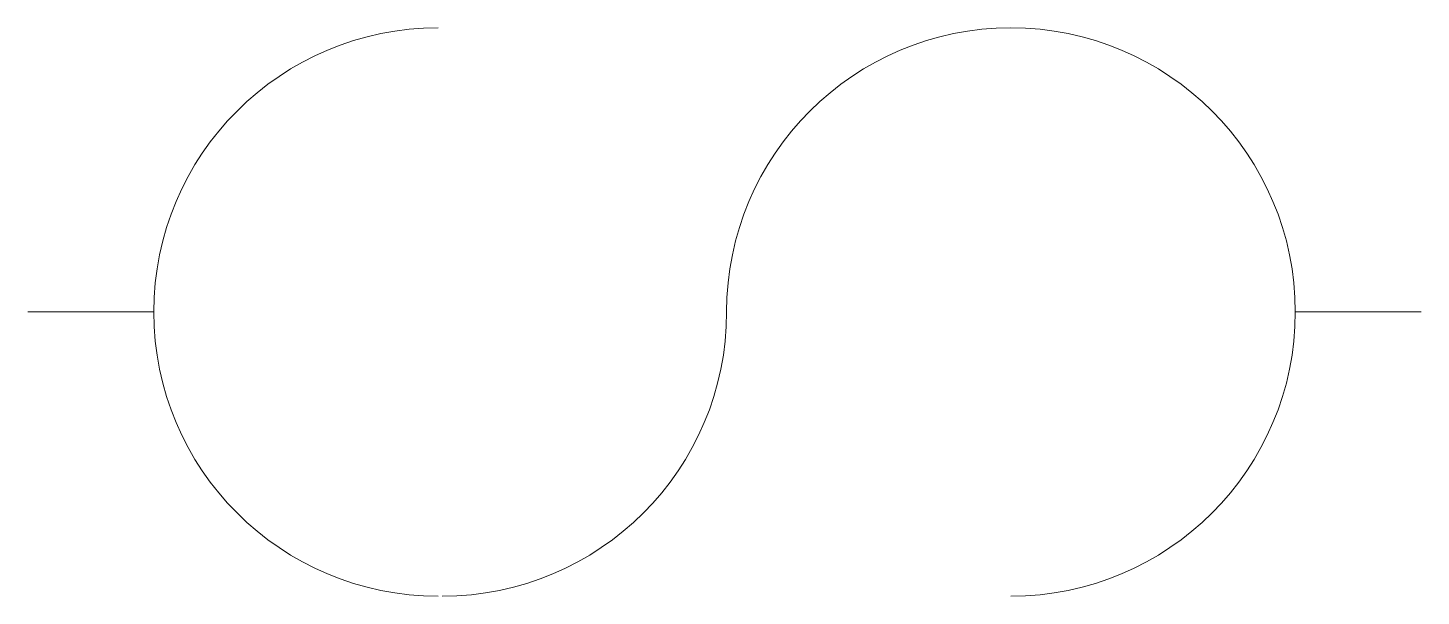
# Model space of a CAD drawing. Header units: inches. Extents: x 132.25 to 136.74, y -50.92 to -49.08.
import ezdxf

# ---------------------------------------------------------------- set-up
doc = ezdxf.new("R2010")
doc.units = ezdxf.units.IN
doc.header["$MEASUREMENT"] = 0
doc.layers.add('E102-2nd-floor-electrical', color=7, linetype='Continuous', lineweight=9)

msp = doc.modelspace()

# ---------------------------------------------------------------- linework, layer by layer
at = {"layer": 'E102-2nd-floor-electrical'}
for p, q in [((132.6546, -50), (132.249, -50)), ((136.3319, -50), (136.7374, -50))]:
    msp.add_line(p, q, dxfattribs=at)
for centre, start, end in [((133.5705, -50), 90, 270), ((135.416, -50), 270, 180), ((133.584, -50), 270, 0)]:
    msp.add_arc(centre, 0.916, start, end, dxfattribs=at)

doc.saveas('drawing.dxf')
